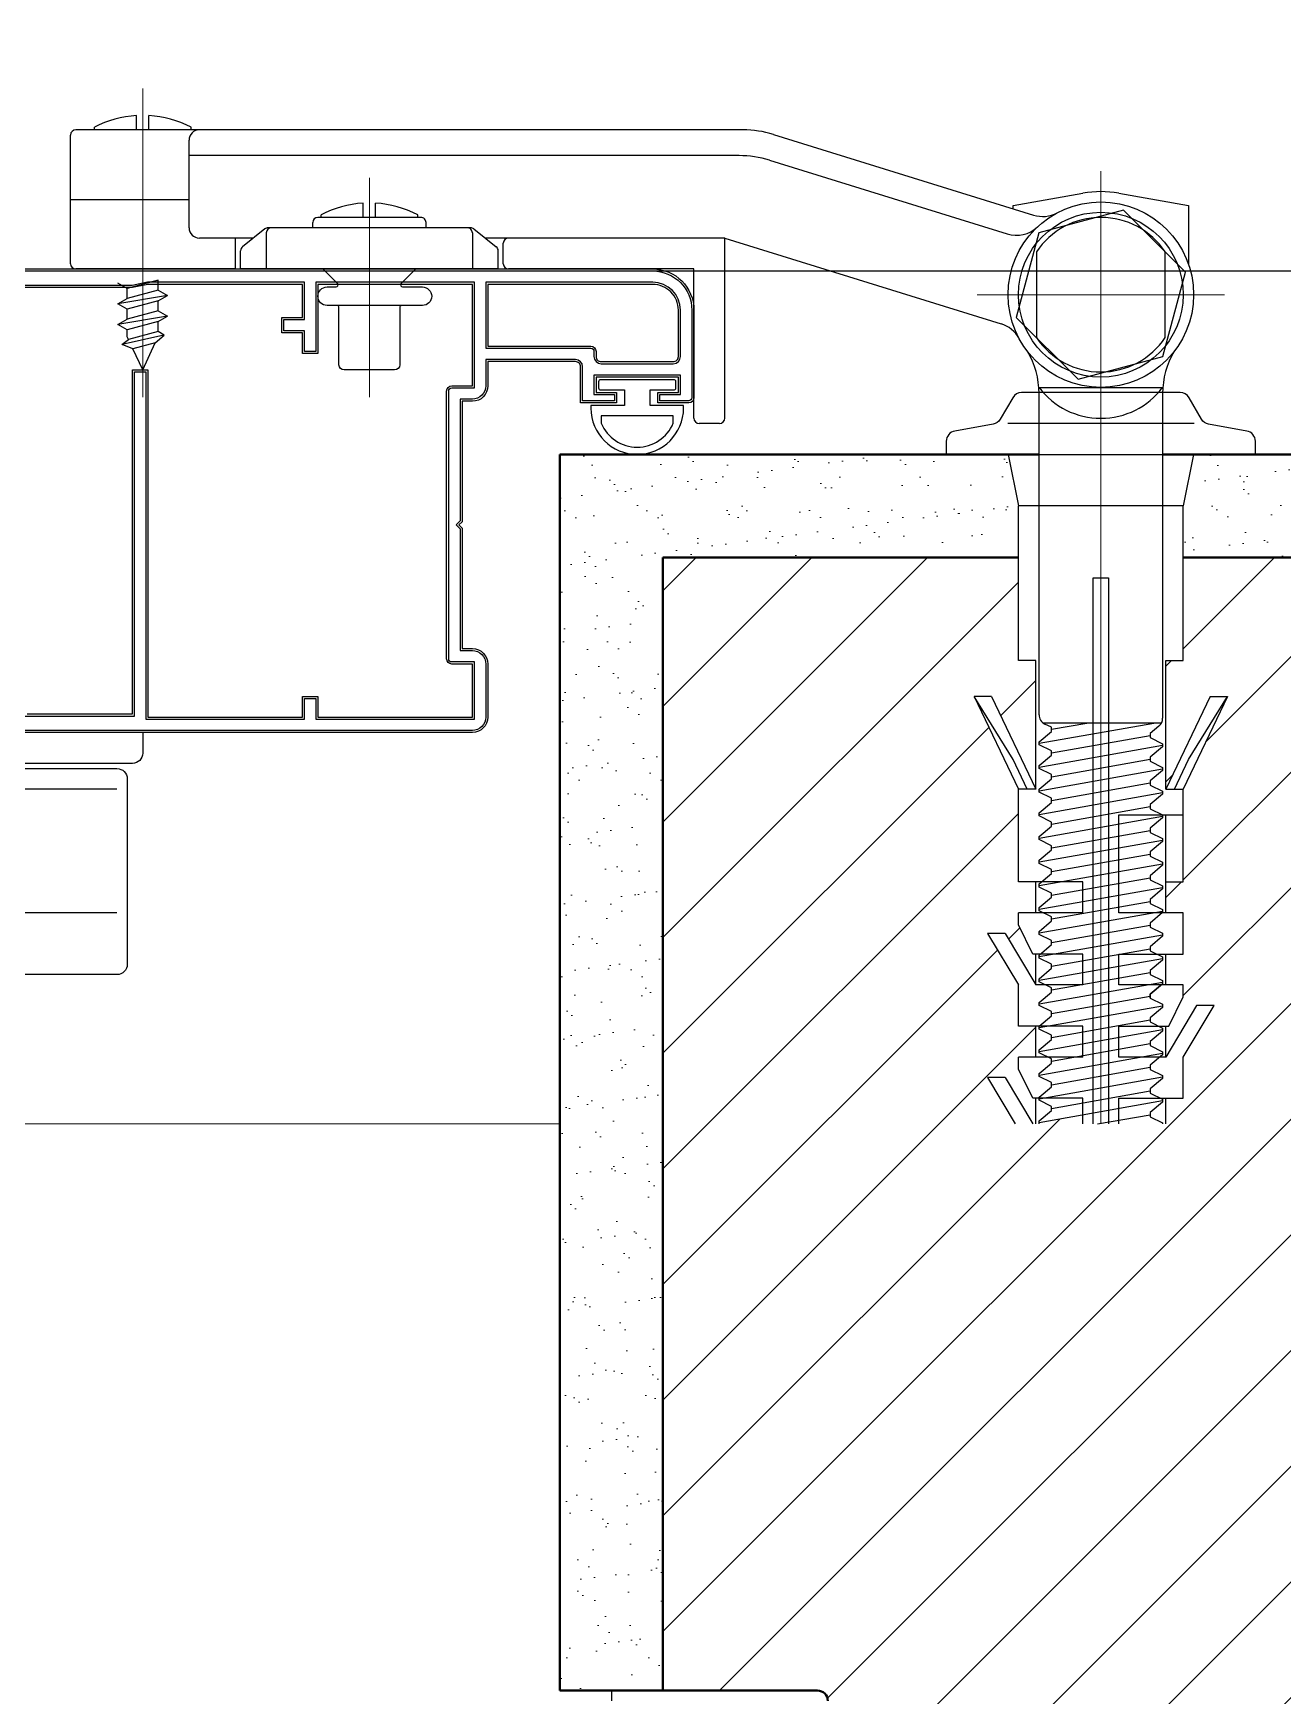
# Model space of a CAD drawing. Header units: millimetres. Extents: x 1251.1 to 1334.1, y 1577.6 to 1641.3.
# Drawn here: x 1278.0236 to 1278.1449, y 1620.4212 to 1620.5826 of the extents above; entities that cross this region are included whole.
import ezdxf

# ---------------------------------------------------------------- set-up
doc = ezdxf.new("R2010")
doc.units = ezdxf.units.MM
doc.layers.add('MONTANTI sezioni - windows structure section', color=2, linetype='Continuous')
doc.layers.add('MURATURA', color=140, linetype='Continuous')
for name, color, linetype, lineweight in [('MURATURA sezioni - section wall', 7, 'Continuous', 40), ('PROIEZIONI finissime - fine lines', 251, 'Continuous', 9), ('SEZIONI medie - small section', 2, 'Continuous', 25), ('TRATTEGGIO - hatch', 252, 'Continuous', 20)]:
    doc.layers.add(name, color=color, linetype=linetype, lineweight=lineweight)

msp = doc.modelspace()

# ---------------------------------------------------------------- hatches: boundary and pattern name
h = msp.add_hatch()
h.set_pattern_fill('GRASS', color=256, scale=0.05399999999999999)
h.set_pattern_definition([(90, (0, 0), (-0.9698676609599999, 0.9698676609599999), [0.257175, -1.68256032192]), (45, (0, 0), (-0.9698676610754683, 0.9698676610754684), [0.257175, -1.114425]), (135, (0, 0), (-0.9698676610754684, -0.9698676610754683), [0.257175, -1.114425])])
h.paths.add_polyline_path([(1288.156753483145, 1623.663419884172), (1271.814513092768, 1623.663419884172), (1271.653388966745, 1615.164947138083), (1275.156753483145, 1615.164947138083), (1275.156753483145, 1616.859523159729), (1275.156753483145, 1618.059523159729), (1275.156753483145, 1620.559523159729), (1288.156753483145, 1620.559523159729)])
h = msp.add_hatch()
h.set_pattern_fill('GRASS', color=256, scale=10)
h.set_pattern_definition([(90, (0, 0), (-179.6051224, 179.6051224), [47.625, -311.5852448]), (45, (0, 0), (-179.605122421383, 179.6051224213831), [47.625, -206.375]), (135, (0, 0), (-179.6051224213831, -179.605122421383), [47.625, -206.375])])
h.paths.add_polyline_path([(1288.156753483145, 1623.663419884172), (1271.814513092768, 1623.663419884172), (1271.653388966745, 1615.164947138083), (1275.156753483145, 1615.164947138083), (1275.156753483145, 1616.859523159729), (1275.156753483145, 1618.059523159729), (1275.156753483145, 1620.559523159729), (1288.156753483145, 1620.559523159729)])
at = {"layer": 'TRATTEGGIO - hatch'}
h = msp.add_hatch(dxfattribs=at)
h.set_pattern_fill('AR-SAND', color=256, scale=9.99999999999999e-05, style=0)
h.set_pattern_definition([(37.50000000000001, (1271.22220995671, 1620.542858756383), (-0.0001600031295984044, 0.004894132373293419), [0, -0.003860799999999997, 0, -0.004317999999999996, 0, -0.004127499999999997]), (7.499999999999998, (1271.22220995671, 1620.542858756383), (0.004495232831380022, 0.007168251005683537), [0, -0.002082799999999999, 0, -0.003479799999999997, 0, -0.001333499999999999]), (327.5, (1271.21908575671, 1620.542858756383), (0.007909923702414572, 1.43718467854569e-05), [0, -0.001269999999999999, 0, -0.004571999999999996, 0, -0.005968999999999996]), (317.5, (1271.21908575671, 1620.542858756383), (0.007635564524722966, 0.00222929323257216), [0, -0.0006349999999999995, 0, -0.002997199999999997, 0, -0.003428999999999997])])
h.paths.add_polyline_path([(1278.084753483146, 1620.421717224021), (1278.074753483145, 1620.421717224021), (1278.074753483145, 1620.541717224021), (1278.118253483146, 1620.541717224021), (1278.119253483145, 1620.536717224021), (1278.119253483145, 1620.531717224021), (1278.084753483146, 1620.531717224021)])
h.paths.add_polyline_path([(1278.167753483145, 1620.541717224021), (1278.167753483145, 1620.531717224021), (1278.135253483145, 1620.531717224021), (1278.135253483145, 1620.536717224021), (1278.136253483145, 1620.541717224021), (1278.142253483145, 1620.541717224021)])
h = msp.add_hatch(dxfattribs=at)
h.set_pattern_fill('ANSI31', color=256, scale=0.0025, style=0)
h.set_pattern_definition([(45, (844.3292674097394, 841.381119670283), (-0.005612660075668221, 0.005612660075668221), [])])
h.paths.add_polyline_path([(1278.167753483145, 1620.289360570272), (1278.138140684804, 1620.289360570272), (1278.129753483145, 1620.343725070764), (1278.100878510805, 1620.343725070764, 0.1952256424290443), (1278.101534666018, 1620.344092921755), (1278.117534666018, 1620.364113553823, 0.1701742515066235), (1278.117753483145, 1620.364737856089), (1278.117753483145, 1620.41074850457, 0.4142135623730951), (1278.116753483145, 1620.41174850457), (1278.100753483145, 1620.41174850457), (1278.100753483145, 1620.420717224021, 0.4142135623730284), (1278.099753483145, 1620.421717224021), (1278.084753483146, 1620.421717224021), (1278.084753483146, 1620.531717224021), (1278.119253483145, 1620.531717224021), (1278.119253483145, 1620.521717224021), (1278.120953483146, 1620.521717224021), (1278.120953483146, 1620.509217224021), (1278.116653483145, 1620.518217224021), (1278.114953483145, 1620.518217224021), (1278.119253483145, 1620.509217224021), (1278.119253483145, 1620.500217224021), (1278.120953483146, 1620.500217224021), (1278.120953483146, 1620.497217224021), (1278.119253483145, 1620.497217224021), (1278.119253483145, 1620.496050557354), (1278.120653483145, 1620.493217224021), (1278.120953483146, 1620.493217224021), (1278.120953483146, 1620.490217224021), (1278.117953483145, 1620.495217224021), (1278.116253483145, 1620.495217224021), (1278.119253483145, 1620.490217224021), (1278.119253483145, 1620.486217224021), (1278.120953483146, 1620.486217224021), (1278.120953483146, 1620.483217224021), (1278.119253483145, 1620.483217224021), (1278.119253483145, 1620.482050557354), (1278.120653483145, 1620.479217224021), (1278.121253483145, 1620.479217224021), (1278.121253483145, 1620.479017224021), (1278.122453483145, 1620.478428816398), (1278.122453483145, 1620.478028816398), (1278.121253483145, 1620.477017224021), (1278.121253483145, 1620.476867224021), (1278.127253483146, 1620.477925185905), (1278.127253483146, 1620.476775185905), (1278.132053483145, 1620.477621555412), (1278.132053483145, 1620.477821555412), (1278.133253483145, 1620.478833147789), (1278.133253483145, 1620.479217224021), (1278.135253483145, 1620.479217224021), (1278.135253483145, 1620.483217224021), (1278.138253483145, 1620.488217224021), (1278.136553483145, 1620.488217224021), (1278.133553483145, 1620.483217224021), (1278.133553483145, 1620.486217224021), (1278.133853483145, 1620.486217224021), (1278.135253483145, 1620.489050557354), (1278.135253483145, 1620.490217224021), (1278.133553483145, 1620.490217224021), (1278.133553483145, 1620.493217224021), (1278.135253483145, 1620.493217224021), (1278.135253483145, 1620.497217224021), (1278.133553483145, 1620.497217224021), (1278.133553483145, 1620.500217224021), (1278.135253483145, 1620.500217224021), (1278.135253483145, 1620.509217224021), (1278.139553483145, 1620.518217224021), (1278.137853483145, 1620.518217224021), (1278.133553483145, 1620.509217224021), (1278.133553483145, 1620.521717224021), (1278.135253483145, 1620.521717224021), (1278.135253483145, 1620.531717224021), (1278.167753483145, 1620.531717224021)])

# ---------------------------------------------------------------- linework, layer by layer
at = {"layer": 'MONTANTI sezioni - windows structure section'}
for p, q in [((1278.033653483145, 1620.573217224021), (1278.033653483145, 1620.57459956167)), ((1278.034853483146, 1620.573217224021), (1278.034853483146, 1620.57459956167)), ((1278.027253483145, 1620.560217224021), (1278.027253483145, 1620.572717224021)), ((1278.092517511175, 1620.573217224021), (1278.027753483145, 1620.573217224021)), ((1278.029561388299, 1620.573288627666), (1278.029561388299, 1620.573473947819)), ((1278.038945577992, 1620.573288627666), (1278.038945577992, 1620.573473947819)), ((1278.0954790881, 1620.572768614607), (1278.120721293635, 1620.56494182407)), ((1278.038753483145, 1620.563717224021), (1278.038753483145, 1620.572217224021)), ((1278.092138819834, 1620.570717224021), (1278.038753483145, 1620.570717224021)), ((1278.095100396759, 1620.570268614606), (1278.118168172725, 1620.563116044267)), ((1278.027253483145, 1620.566467224021), (1278.038753483145, 1620.566467224021)), ((1278.118753483145, 1620.565872710804), (1278.125517001369, 1620.567065301551)), ((1278.128989964922, 1620.567065301551), (1278.135753483145, 1620.565872710804)), ((1278.061253483145, 1620.564717224021), (1278.051253483146, 1620.564717224021)), ((1278.051561388299, 1620.564788627666), (1278.051561388299, 1620.564973947819)), ((1278.055653483145, 1620.564717224021), (1278.055653483145, 1620.56609956167)), ((1278.056853483145, 1620.564717224021), (1278.056853483145, 1620.56609956167)), ((1278.060945577992, 1620.564788627666), (1278.060945577992, 1620.564973947819)), ((1278.118753483145, 1620.565551978381), (1278.118753483145, 1620.565872710804)), ((1278.135753483145, 1620.565872710804), (1278.135753483145, 1620.560175263912)), ((1278.046116526151, 1620.563607658426), (1278.043941135621, 1620.561867346002)), ((1278.046253483145, 1620.563217224021), (1278.046253483145, 1620.559717224021)), ((1278.066078092615, 1620.563717224021), (1278.046428873675, 1620.563717224021)), ((1278.050753483145, 1620.563717224021), (1278.050753483145, 1620.564217224021)), ((1278.061753483145, 1620.563717224021), (1278.061753483145, 1620.564217224021)), ((1278.066253483145, 1620.563217224021), (1278.066253483145, 1620.559717224021)), ((1278.066390440139, 1620.563607658426), (1278.068565830669, 1620.561867346002)), ((1278.045003483145, 1620.562717224021), (1278.039753483145, 1620.562717224021)), ((1278.043253483145, 1620.559717224021), (1278.043253483145, 1620.562717224021)), ((1278.043753483145, 1620.559717224021), (1278.043753483145, 1620.561476911597)), ((1278.090753483145, 1620.562717224021), (1278.067503483145, 1620.562717224021)), ((1278.068753483145, 1620.559717224021), (1278.068753483145, 1620.561476911597)), ((1278.069253483146, 1620.560217224021), (1278.069253483146, 1620.562217224021)), ((1278.090753483145, 1620.562717224021), (1278.117571852636, 1620.554401716082)), ((1278.090753483145, 1620.545217224021), (1278.090753483145, 1620.562717224021)), ((1278.043253483145, 1620.559717224021), (1278.027753483145, 1620.559717224021)), ((1278.032753483145, 1620.557807216951), (1278.031853483145, 1620.558326832193)), ((1278.035753483146, 1620.558611064528), (1278.032753483145, 1620.557807216951)), ((1278.035753483146, 1620.557646340708), (1278.035753483146, 1620.558611064528)), ((1278.068753483145, 1620.559717224021), (1278.043753483145, 1620.559717224021)), ((1278.087753483145, 1620.559717224021), (1278.069753483145, 1620.559717224021)), ((1278.087753483145, 1620.545217224021), (1278.087753483145, 1620.559717224021)), ((1278.036653483146, 1620.557126725466), (1278.031853483145, 1620.556326832193)), ((1278.031853483145, 1620.556326832193), (1278.032753483145, 1620.556842493131)), ((1278.032753483145, 1620.556842493131), (1278.032753483145, 1620.557807216951)), ((1278.035753483146, 1620.557646340708), (1278.032753483145, 1620.556842493131)), ((1278.035753483146, 1620.556611064528), (1278.032753483145, 1620.55580721695)), ((1278.035753483146, 1620.557646340708), (1278.036653483146, 1620.557126725466)), ((1278.035753483146, 1620.556611064528), (1278.036653483146, 1620.557126725466)), ((1278.035753483146, 1620.555646340708), (1278.035753483146, 1620.556611064528)), ((1278.032753483145, 1620.55580721695), (1278.031853483145, 1620.556326832193)), ((1278.036653483146, 1620.555126725466), (1278.031853483145, 1620.554326832193)), ((1278.032753483145, 1620.554842493131), (1278.032753483145, 1620.55580721695)), ((1278.035753483146, 1620.555646340708), (1278.032753483145, 1620.554842493131)), ((1278.035753483146, 1620.555646340708), (1278.036653483146, 1620.555126725466)), ((1278.035753483146, 1620.554611064528), (1278.036653483146, 1620.555126725466)), ((1278.059403483145, 1620.556167224021), (1278.053103483145, 1620.556167224021)), ((1278.031853483145, 1620.554326832193), (1278.032753483145, 1620.554842493131)), ((1278.032753483145, 1620.55380721695), (1278.031853483145, 1620.554326832193)), ((1278.035753483146, 1620.554611064528), (1278.032753483145, 1620.55380721695)), ((1278.032753483145, 1620.553133984401), (1278.032753483145, 1620.55380721695)), ((1278.035753483146, 1620.553646340708), (1278.032874310741, 1620.552874868788)), ((1278.035753483146, 1620.553646340708), (1278.035753483146, 1620.554611064528)), ((1278.036329406531, 1620.553288566419), (1278.035753483146, 1620.553646340708)), ((1278.032224641891, 1620.552385633535), (1278.032874310741, 1620.552874868788)), ((1278.036314700549, 1620.55327906074), (1278.032246164108, 1620.552389234915)), ((1278.03330344857, 1620.551954579742), (1278.032246164108, 1620.552389234915)), ((1278.032874310741, 1620.552874868788), (1278.032753483145, 1620.553133984401)), ((1278.035474824052, 1620.552536398049), (1278.03330344857, 1620.551954579742)), ((1278.034253483145, 1620.549917224021), (1278.03330344857, 1620.551954579742)), ((1278.034253483145, 1620.549917224021), (1278.035474824052, 1620.552536398049)), ((1278.035474824052, 1620.552536398049), (1278.036329406531, 1620.553288566419)), ((1278.121253483145, 1620.548217224021), (1278.133253483145, 1620.548217224021)), ((1278.121253483145, 1620.516440631617), (1278.121253483145, 1620.547629442002)), ((1278.133253483145, 1620.547629442002), (1278.133253483145, 1620.516098067858)), ((1278.090253483145, 1620.544717224021), (1278.088253483145, 1620.544717224021)), ((1278.136317712956, 1620.544717224021), (1278.118241286666, 1620.544717224021)), ((1278.118253483146, 1620.541717224021), (1278.119253483145, 1620.536717224021)), ((1278.136253483146, 1620.541717224021), (1278.135253483145, 1620.536717224021)), ((1278.119253483145, 1620.521717224021), (1278.119253483145, 1620.536717224021)), ((1278.135253483145, 1620.536717224021), (1278.119253483145, 1620.536717224021)), ((1278.135253483145, 1620.521717224021), (1278.135253483145, 1620.536717224021)), ((1278.126503483145, 1620.476717224021), (1278.126503483145, 1620.529717224021)), ((1278.126503483145, 1620.529717224021), (1278.128003483145, 1620.529717224021)), ((1278.128003483145, 1620.529717224021), (1278.128003483145, 1620.476717224021)), ((1278.120953483146, 1620.521717224021), (1278.119253483145, 1620.521717224021)), ((1278.120953483146, 1620.509217224021), (1278.120953483146, 1620.521717224021)), ((1278.133553483146, 1620.509217224021), (1278.133553483146, 1620.521717224021)), ((1278.133553483146, 1620.521717224021), (1278.135253483145, 1620.521717224021)), ((1278.116653483145, 1620.518217224021), (1278.114953483145, 1620.518217224021)), ((1278.114953483145, 1620.518217224021), (1278.119253483145, 1620.509217224021)), ((1278.118730037915, 1620.512091876829), (1278.114953483145, 1620.518217224021)), ((1278.116653483145, 1620.518217224021), (1278.120953483146, 1620.509217224021)), ((1278.137853483145, 1620.518217224021), (1278.133553483146, 1620.509217224021)), ((1278.139553483145, 1620.518217224021), (1278.135253483145, 1620.509217224021)), ((1278.135776928376, 1620.512091876829), (1278.139553483145, 1620.518217224021)), ((1278.137853483145, 1620.518217224021), (1278.139553483145, 1620.518217224021)), ((1278.121253483145, 1620.513667224021), (1278.132402790872, 1620.515633147789)), ((1278.121253483145, 1620.513817224021), (1278.122453483145, 1620.514828816398)), ((1278.133138835803, 1620.515633147789), (1278.121663593437, 1620.515633147789)), ((1278.122453483145, 1620.515228816398), (1278.121813221971, 1620.515542761861)), ((1278.122453483145, 1620.515028816398), (1278.12588081678, 1620.515633147789)), ((1278.122453483145, 1620.514828816398), (1278.122453483145, 1620.515228816398)), ((1278.132898016219, 1620.515333491428), (1278.132053483145, 1620.514621555412)), ((1278.132053483145, 1620.514621555412), (1278.132053483145, 1620.514221555412)), ((1278.121253483145, 1620.513517224021), (1278.121253483145, 1620.513817224021)), ((1278.122453483145, 1620.512928816398), (1278.121253483145, 1620.513517224021)), ((1278.121253483145, 1620.511367224021), (1278.133253483145, 1620.513483147789)), ((1278.122453483145, 1620.512728816398), (1278.132053483145, 1620.514421555412)), ((1278.132053483145, 1620.514221555412), (1278.133253483145, 1620.513633147789)), ((1278.133253483145, 1620.513333147789), (1278.132053483145, 1620.512321555412)), ((1278.133253483145, 1620.513633147789), (1278.133253483145, 1620.513333147789)), ((1278.120103483145, 1620.509217224021), (1278.118730037915, 1620.512091876829)), ((1278.121253483145, 1620.511517224021), (1278.122453483145, 1620.512528816398)), ((1278.121253483145, 1620.511217224021), (1278.121253483145, 1620.511517224021)), ((1278.122453483145, 1620.512528816398), (1278.122453483145, 1620.512928816398)), ((1278.122453483145, 1620.510428816398), (1278.132053483145, 1620.512121555412)), ((1278.132053483145, 1620.512321555412), (1278.132053483145, 1620.511921555412)), ((1278.132053483145, 1620.511921555412), (1278.133253483145, 1620.511333147789)), ((1278.134403483145, 1620.509217224021), (1278.135776928376, 1620.512091876829)), ((1278.122453483145, 1620.510628816398), (1278.121253483145, 1620.511217224021)), ((1278.121253483145, 1620.509067224021), (1278.133253483145, 1620.511183147789)), ((1278.121253483145, 1620.509217224021), (1278.122453483145, 1620.510228816398)), ((1278.122453483145, 1620.510228816398), (1278.122453483145, 1620.510628816398)), ((1278.122453483145, 1620.508128816398), (1278.132053483145, 1620.509821555413)), ((1278.133253483145, 1620.511033147789), (1278.132053483145, 1620.510021555413)), ((1278.132053483145, 1620.510021555413), (1278.132053483145, 1620.509621555412)), ((1278.133253483145, 1620.511333147789), (1278.133253483145, 1620.511033147789)), ((1278.031753483145, 1620.509217224021), (1278.018753483145, 1620.509217224021)), ((1278.119253483145, 1620.500217224021), (1278.119253483145, 1620.509217224021)), ((1278.120953483146, 1620.509217224021), (1278.119253483145, 1620.509217224021)), ((1278.121253483145, 1620.508917224021), (1278.121253483145, 1620.509217224021)), ((1278.122453483145, 1620.508328816398), (1278.121253483145, 1620.508917224021)), ((1278.121253483145, 1620.506767224021), (1278.133253483145, 1620.508883147789)), ((1278.122453483145, 1620.507928816398), (1278.122453483145, 1620.508328816398)), ((1278.132053483145, 1620.509621555412), (1278.133253483145, 1620.509033147789)), ((1278.133253483145, 1620.508733147789), (1278.132053483145, 1620.507721555412)), ((1278.133253483145, 1620.509033147789), (1278.133253483145, 1620.508733147789)), ((1278.133553483146, 1620.509217224021), (1278.135253483145, 1620.509217224021)), ((1278.135253483145, 1620.500217224021), (1278.135253483145, 1620.509217224021)), ((1278.121253483145, 1620.506917224021), (1278.122453483145, 1620.507928816398)), ((1278.121253483145, 1620.506617224021), (1278.121253483145, 1620.506917224021)), ((1278.122453483145, 1620.506028816398), (1278.121253483145, 1620.506617224021)), ((1278.121253483145, 1620.504467224021), (1278.133253483145, 1620.506583147789)), ((1278.122453483145, 1620.505828816398), (1278.132053483145, 1620.507521555412)), ((1278.129003483145, 1620.497217224021), (1278.129003483145, 1620.506717224021)), ((1278.129003483145, 1620.506717224021), (1278.135253483145, 1620.506717224021)), ((1278.132053483145, 1620.507721555412), (1278.132053483145, 1620.507321555413)), ((1278.132053483145, 1620.507321555413), (1278.133253483145, 1620.506733147789)), ((1278.133253483145, 1620.506733147789), (1278.133253483145, 1620.506433147789)), ((1278.133553483146, 1620.497217224021), (1278.133553483146, 1620.506717224021)), ((1278.121253483145, 1620.504617224021), (1278.122453483145, 1620.505628816398)), ((1278.122453483145, 1620.505628816398), (1278.122453483145, 1620.506028816398)), ((1278.122453483145, 1620.503528816398), (1278.132053483145, 1620.505221555412)), ((1278.133253483145, 1620.506433147789), (1278.132053483145, 1620.505421555412)), ((1278.132053483145, 1620.505421555412), (1278.132053483145, 1620.505021555412)), ((1278.132053483145, 1620.505021555412), (1278.133253483145, 1620.504433147789)), ((1278.121253483145, 1620.504317224021), (1278.121253483145, 1620.504617224021)), ((1278.122453483145, 1620.503728816398), (1278.121253483145, 1620.504317224021)), ((1278.121253483145, 1620.502167224021), (1278.133253483145, 1620.504283147789)), ((1278.121253483145, 1620.502317224021), (1278.122453483145, 1620.503328816398)), ((1278.122453483145, 1620.503328816398), (1278.122453483145, 1620.503728816398)), ((1278.133253483145, 1620.504133147789), (1278.132053483145, 1620.503121555412)), ((1278.133253483145, 1620.504433147789), (1278.133253483145, 1620.504133147789)), ((1278.121253483145, 1620.502017224021), (1278.121253483145, 1620.502317224021)), ((1278.122453483145, 1620.501428816397), (1278.121253483145, 1620.502017224021)), ((1278.121253483145, 1620.499867224021), (1278.133253483145, 1620.501983147789)), ((1278.122453483145, 1620.501228816398), (1278.132053483145, 1620.502921555412)), ((1278.132053483145, 1620.503121555412), (1278.132053483145, 1620.502721555412)), ((1278.132053483145, 1620.502721555412), (1278.133253483145, 1620.502133147789)), ((1278.133253483145, 1620.501833147789), (1278.132053483145, 1620.500821555413)), ((1278.133253483145, 1620.502133147789), (1278.133253483145, 1620.501833147789)), ((1278.125503483145, 1620.500217224021), (1278.119253483145, 1620.500217224021)), ((1278.120953483146, 1620.497217224021), (1278.120953483146, 1620.500217224021)), ((1278.121253483145, 1620.500017224021), (1278.122453483145, 1620.501028816398)), ((1278.122453483145, 1620.501028816398), (1278.122453483145, 1620.501428816397)), ((1278.122453483145, 1620.498928816398), (1278.132053483145, 1620.500621555412)), ((1278.125503483145, 1620.497217224021), (1278.125503483145, 1620.500217224021)), ((1278.132053483145, 1620.500821555413), (1278.132053483145, 1620.500421555412)), ((1278.132053483145, 1620.500421555412), (1278.133253483145, 1620.499833147789)), ((1278.133553483146, 1620.500217224021), (1278.135253483145, 1620.500217224021)), ((1278.121253483145, 1620.499717224021), (1278.121253483145, 1620.500017224021)), ((1278.122453483145, 1620.499128816398), (1278.121253483145, 1620.499717224021)), ((1278.121253483145, 1620.497567224021), (1278.133253483145, 1620.499683147789)), ((1278.121253483145, 1620.497717224021), (1278.122453483145, 1620.498728816397)), ((1278.122453483145, 1620.498728816397), (1278.122453483145, 1620.499128816398)), ((1278.133253483145, 1620.499533147789), (1278.132053483145, 1620.498521555412)), ((1278.132053483145, 1620.498521555412), (1278.132053483145, 1620.498121555413)), ((1278.133253483145, 1620.499833147789), (1278.133253483145, 1620.499533147789)), ((1278.031753483145, 1620.497217224021), (1278.018753483145, 1620.497217224021)), ((1278.125503483145, 1620.497217224021), (1278.119253483145, 1620.497217224021)), ((1278.119253483145, 1620.496050557354), (1278.119253483145, 1620.497217224021)), ((1278.121253483145, 1620.497417224021), (1278.121253483145, 1620.497717224021)), ((1278.122453483145, 1620.496828816398), (1278.121253483145, 1620.497417224021)), ((1278.121253483145, 1620.495267224021), (1278.133253483145, 1620.497383147789)), ((1278.122453483145, 1620.496628816398), (1278.132053483145, 1620.498321555413)), ((1278.135253483145, 1620.497217224021), (1278.129003483145, 1620.497217224021)), ((1278.132053483145, 1620.498121555413), (1278.133253483145, 1620.497533147789)), ((1278.133253483145, 1620.497233147789), (1278.132053483145, 1620.496221555412)), ((1278.133253483145, 1620.497533147789), (1278.133253483145, 1620.497233147789)), ((1278.135253483145, 1620.493217224021), (1278.135253483145, 1620.497217224021)), ((1278.120653483145, 1620.493217224021), (1278.119253483145, 1620.496050557354)), ((1278.121253483145, 1620.495417224021), (1278.122453483145, 1620.496428816398)), ((1278.121253483145, 1620.495117224021), (1278.121253483145, 1620.495417224021)), ((1278.122453483145, 1620.496428816398), (1278.122453483145, 1620.496828816398)), ((1278.122453483145, 1620.494328816398), (1278.132053483145, 1620.496021555412)), ((1278.132053483145, 1620.496221555412), (1278.132053483145, 1620.495821555412)), ((1278.132053483145, 1620.495821555412), (1278.133253483145, 1620.495233147789)), ((1278.117953483145, 1620.495217224021), (1278.116253483145, 1620.495217224021)), ((1278.116253483145, 1620.495217224021), (1278.119253483145, 1620.490217224021)), ((1278.117953483145, 1620.495217224021), (1278.120953483146, 1620.490217224021)), ((1278.122453483145, 1620.494528816398), (1278.121253483145, 1620.495117224021)), ((1278.121253483145, 1620.492967224021), (1278.133253483145, 1620.495083147789)), ((1278.121253483145, 1620.493117224021), (1278.122453483145, 1620.494128816398)), ((1278.122453483145, 1620.494128816398), (1278.122453483145, 1620.494528816398)), ((1278.122453483145, 1620.492028816398), (1278.132053483145, 1620.493721555412)), ((1278.133253483145, 1620.494933147789), (1278.132053483145, 1620.493921555412)), ((1278.132053483145, 1620.493921555412), (1278.132053483145, 1620.493521555412)), ((1278.133253483145, 1620.495233147789), (1278.133253483145, 1620.494933147789)), ((1278.125503483145, 1620.493217224021), (1278.120653483145, 1620.493217224021)), ((1278.120953483146, 1620.490217224021), (1278.120953483146, 1620.493217224021)), ((1278.121253483145, 1620.492817224021), (1278.121253483145, 1620.493117224021)), ((1278.122453483145, 1620.492228816398), (1278.121253483145, 1620.492817224021)), ((1278.121253483145, 1620.490667224021), (1278.133253483145, 1620.492783147789)), ((1278.122453483145, 1620.491828816398), (1278.122453483145, 1620.492228816398)), ((1278.125503483145, 1620.490217224021), (1278.125503483145, 1620.493217224021)), ((1278.129003483145, 1620.493217224021), (1278.135253483145, 1620.493217224021)), ((1278.129003483145, 1620.490217224021), (1278.129003483145, 1620.493217224021)), ((1278.132053483145, 1620.493521555412), (1278.133253483145, 1620.492933147789)), ((1278.133253483145, 1620.492633147789), (1278.132053483145, 1620.491621555412)), ((1278.133253483145, 1620.492933147789), (1278.133253483145, 1620.492633147789)), ((1278.133553483146, 1620.490217224021), (1278.133553483146, 1620.493217224021)), ((1278.121253483145, 1620.490817224021), (1278.122453483145, 1620.491828816398)), ((1278.121253483145, 1620.490517224021), (1278.121253483145, 1620.490817224021)), ((1278.122453483145, 1620.489928816398), (1278.121253483145, 1620.490517224021)), ((1278.121253483145, 1620.488367224021), (1278.133253483145, 1620.490483147789)), ((1278.122453483145, 1620.489728816398), (1278.132053483145, 1620.491421555412)), ((1278.132053483145, 1620.491621555412), (1278.132053483145, 1620.491221555412)), ((1278.132053483145, 1620.491221555412), (1278.133253483145, 1620.490633147789)), ((1278.133253483145, 1620.490633147789), (1278.133253483145, 1620.490333147789)), ((1278.119253483145, 1620.486217224021), (1278.119253483145, 1620.490217224021)), ((1278.125503483145, 1620.490217224021), (1278.120953483146, 1620.490217224021)), ((1278.121253483145, 1620.488517224021), (1278.122453483145, 1620.489528816398)), ((1278.122453483145, 1620.489528816398), (1278.122453483145, 1620.489928816398)), ((1278.122453483145, 1620.487428816398), (1278.132053483145, 1620.489121555413)), ((1278.135253483145, 1620.490217224021), (1278.129003483145, 1620.490217224021)), ((1278.132053483145, 1620.489321555413), (1278.133253483145, 1620.490333147789)), ((1278.133253483145, 1620.490333147789), (1278.132053483145, 1620.489321555413)), ((1278.132053483145, 1620.488921555412), (1278.132053483145, 1620.489321555413)), ((1278.132053483145, 1620.489321555413), (1278.132053483145, 1620.488921555412)), ((1278.132053483145, 1620.488921555412), (1278.133253483145, 1620.488333147789)), ((1278.133853483145, 1620.486217224021), (1278.135253483145, 1620.489050557354)), ((1278.135253483145, 1620.489050557354), (1278.135253483145, 1620.490217224021)), ((1278.121253483145, 1620.488217224021), (1278.121253483145, 1620.488517224021)), ((1278.122453483145, 1620.487628816398), (1278.121253483145, 1620.488217224021)), ((1278.121253483145, 1620.486067224021), (1278.133253483145, 1620.488183147789)), ((1278.121253483145, 1620.486217224021), (1278.122453483145, 1620.487228816398)), ((1278.122453483145, 1620.487228816398), (1278.122453483145, 1620.487628816398)), ((1278.133253483145, 1620.488033147789), (1278.132053483145, 1620.487021555412)), ((1278.133253483145, 1620.488333147789), (1278.133253483145, 1620.488033147789)), ((1278.136553483145, 1620.488217224021), (1278.133553483146, 1620.483217224021)), ((1278.135253483145, 1620.483217224021), (1278.138253483145, 1620.488217224021)), ((1278.138253483145, 1620.488217224021), (1278.136553483145, 1620.488217224021)), ((1278.125503483145, 1620.486217224021), (1278.119253483145, 1620.486217224021)), ((1278.120953483146, 1620.483217224021), (1278.120953483146, 1620.486217224021)), ((1278.121253483145, 1620.485917224021), (1278.121253483145, 1620.486217224021)), ((1278.122453483145, 1620.485328816398), (1278.121253483145, 1620.485917224021)), ((1278.121253483145, 1620.483767224021), (1278.133253483145, 1620.485883147789)), ((1278.122453483145, 1620.485128816398), (1278.132053483145, 1620.486821555412)), ((1278.125503483145, 1620.483217224021), (1278.125503483145, 1620.486217224021)), ((1278.129003483145, 1620.486217224021), (1278.133853483145, 1620.486217224021)), ((1278.129003483145, 1620.483217224021), (1278.129003483145, 1620.486217224021)), ((1278.132053483145, 1620.487021555412), (1278.132053483145, 1620.486621555413)), ((1278.132053483145, 1620.486621555413), (1278.133253483145, 1620.486033147789)), ((1278.133253483145, 1620.485733147789), (1278.132053483145, 1620.484721555412)), ((1278.133253483145, 1620.486033147789), (1278.133253483145, 1620.485733147789)), ((1278.133553483146, 1620.483217224021), (1278.133553483146, 1620.486217224021)), ((1278.121253483145, 1620.483917224021), (1278.122453483145, 1620.484928816398)), ((1278.122453483145, 1620.484928816398), (1278.122453483145, 1620.485328816398)), ((1278.122453483145, 1620.482828816398), (1278.132053483145, 1620.484521555412)), ((1278.132053483145, 1620.484721555412), (1278.132053483145, 1620.484321555412)), ((1278.132053483145, 1620.484321555412), (1278.133253483145, 1620.483733147789)), ((1278.125503483145, 1620.483217224021), (1278.119253483145, 1620.483217224021)), ((1278.119253483145, 1620.482050557354), (1278.119253483145, 1620.483217224021)), ((1278.121253483145, 1620.483617224021), (1278.121253483145, 1620.483917224021)), ((1278.122453483145, 1620.483028816398), (1278.121253483145, 1620.483617224021)), ((1278.121253483145, 1620.481467224021), (1278.133253483145, 1620.483583147789)), ((1278.121253483145, 1620.481617224021), (1278.122453483145, 1620.482628816398)), ((1278.122453483145, 1620.482628816398), (1278.122453483145, 1620.483028816398)), ((1278.133553483146, 1620.483217224021), (1278.129003483145, 1620.483217224021)), ((1278.133253483145, 1620.483433147789), (1278.132053483145, 1620.482421555412)), ((1278.132053483145, 1620.482421555412), (1278.132053483145, 1620.482021555412)), ((1278.133253483145, 1620.483733147789), (1278.133253483145, 1620.483433147789)), ((1278.135253483145, 1620.479217224021), (1278.135253483145, 1620.483217224021)), ((1278.117953483145, 1620.481217224021), (1278.116253483145, 1620.481217224021)), ((1278.116253483145, 1620.481217224021), (1278.118953483145, 1620.476717224021)), ((1278.117953483145, 1620.481217224021), (1278.120653483145, 1620.476717224021)), ((1278.120653483145, 1620.479217224021), (1278.119253483145, 1620.482050557354)), ((1278.121253483145, 1620.481317224021), (1278.121253483145, 1620.481617224021)), ((1278.122453483145, 1620.480728816398), (1278.121253483145, 1620.481317224021)), ((1278.121253483145, 1620.479167224021), (1278.133253483145, 1620.481283147789)), ((1278.122453483145, 1620.480528816398), (1278.132053483145, 1620.482221555412)), ((1278.122453483145, 1620.480328816398), (1278.122453483145, 1620.480728816398)), ((1278.132053483145, 1620.482021555412), (1278.133253483145, 1620.481433147789)), ((1278.133253483145, 1620.481133147789), (1278.132053483145, 1620.480121555413)), ((1278.133253483145, 1620.481433147789), (1278.133253483145, 1620.481133147789)), ((1278.125503483145, 1620.479217224021), (1278.120653483145, 1620.479217224021)), ((1278.120953483146, 1620.476717224021), (1278.120953483146, 1620.479217224021)), ((1278.121253483145, 1620.479317224021), (1278.122453483145, 1620.480328816398)), ((1278.121253483145, 1620.479017224021), (1278.121253483145, 1620.479317224021)), ((1278.122453483145, 1620.478228816398), (1278.132053483145, 1620.479921555413)), ((1278.125503483145, 1620.476717224021), (1278.125503483145, 1620.479217224021)), ((1278.129003483145, 1620.479217224021), (1278.135253483145, 1620.479217224021)), ((1278.129003483145, 1620.476717224021), (1278.129003483145, 1620.479217224021)), ((1278.132053483145, 1620.480121555413), (1278.132053483145, 1620.479721555412)), ((1278.132053483145, 1620.479721555412), (1278.133253483145, 1620.479133147789)), ((1278.133253483145, 1620.479133147789), (1278.133253483145, 1620.478833147789)), ((1278.133553483146, 1620.476717224021), (1278.133553483146, 1620.479217224021)), ((1278.122453483145, 1620.478428816398), (1278.121253483145, 1620.479017224021)), ((1278.121253483145, 1620.476867224021), (1278.133253483145, 1620.478983147789)), ((1278.121253483145, 1620.477017224021), (1278.122453483145, 1620.478028816398)), ((1278.122453483145, 1620.478028816398), (1278.122453483145, 1620.478428816398)), ((1278.126924764965, 1620.476717224021), (1278.132053483145, 1620.477621555412)), ((1278.133253483145, 1620.478833147789), (1278.132053483145, 1620.477821555412)), ((1278.132053483145, 1620.477821555412), (1278.132053483145, 1620.477421555413)), ((1278.121253483145, 1620.476717224021), (1278.121253483145, 1620.477017224021)), ((1278.132053483145, 1620.477421555413), (1278.133253483145, 1620.476833147789)), ((1278.133253483145, 1620.476833147789), (1278.133253483145, 1620.476717224021))]:
    msp.add_line(p, q, dxfattribs=at)
msp.add_lwpolyline([(1278.135463852669, 1620.559417185904), (1278.129453445029, 1620.565427593544), (1278.121243075505, 1620.563227631661), (1278.119043113622, 1620.555017262137), (1278.125053521262, 1620.549006854497), (1278.133263890785, 1620.551206816381)], close=True, dxfattribs=at)
for points in [[(1278.133503483145, 1620.553071443033), (1278.133503483145, 1620.561363005009, 0.5366750419289279), (1278.121003483145, 1620.561363005009), (1278.121003483145, 1620.553071443033, 0.5366750419289269)], [(1278.058703483145, 1620.549917224021), (1278.053803483145, 1620.549917224021, -0.4142135623730935), (1278.053303483145, 1620.550417224021), (1278.053303483145, 1620.555967224021, 0.4142135623730945), (1278.053103483145, 1620.556167224021), (1278.052153483145, 1620.556167224021, -1.000000000000016), (1278.052153483145, 1620.557967224021), (1278.053020640433, 1620.557967224021, 0.6681786379192907), (1278.053162061789, 1620.558308645377), (1278.051753483145, 1620.559717224021), (1278.060753483145, 1620.559717224021), (1278.059344904501, 1620.558308645377, 0.6681786379192907), (1278.059486325858, 1620.557967224021), (1278.061403483145, 1620.557967224021, -1.000000000000016), (1278.061403483145, 1620.556167224021), (1278.059403483145, 1620.556167224021, 0.4142135623730945), (1278.059203483145, 1620.555967224021), (1278.059203483145, 1620.550417224021, -0.4142135623730965)], [(1278.086453483145, 1620.555717224021, 0.4142135623730988), (1278.083753483145, 1620.558417224021), (1278.067553483145, 1620.558417224021), (1278.067553483145, 1620.552017224021), (1278.077753483145, 1620.552017224021, -0.4142135623731173), (1278.078053483145, 1620.551717224021), (1278.078053483145, 1620.551217224021, 0.4142135623730856), (1278.078753483145, 1620.550517224021), (1278.085753483145, 1620.550517224021, 0.4142135623730856), (1278.086453483145, 1620.551217224021)], [(1278.086253483145, 1620.555717224021, 0.4142135623731018), (1278.083753483145, 1620.558217224021), (1278.067753483145, 1620.558217224021), (1278.067753483145, 1620.552217224021), (1278.077753483145, 1620.552217224021, -0.4142135623730943), (1278.078253483145, 1620.551717224021), (1278.078253483145, 1620.551217224021, 0.4142135623730951), (1278.078753483145, 1620.550717224021), (1278.085753483145, 1620.550717224021, 0.4142135623730951), (1278.086253483145, 1620.551217224021)], [(1278.078703483145, 1620.547967224021), (1278.081003483145, 1620.547967224021), (1278.081003483145, 1620.546467224021), (1278.077753483145, 1620.546467224021), (1278.077753483145, 1620.546217224021, 1), (1278.086753483145, 1620.546217224021), (1278.086753483145, 1620.546467224021), (1278.083503483145, 1620.546467224021), (1278.083503483145, 1620.547967224021), (1278.085803483145, 1620.547967224021, 0.4142135623730951), (1278.086003483145, 1620.548167224021), (1278.086003483145, 1620.548767224021, 0.4142135623730951), (1278.085803483145, 1620.548967224021), (1278.078703483145, 1620.548967224021, 0.4142135623730951), (1278.078503483145, 1620.548767224021), (1278.078503483145, 1620.548167224021, 0.4142135623730951)], [(1278.119562884222, 1620.547717224021, 0.2679491924311216), (1278.118696858818, 1620.547217224021), (1278.117486636974, 1620.545121058299, -0.2216946626429398), (1278.116794259748, 1620.544636250546), (1278.113079834968, 1620.543981297239, 0.3639702342662025), (1278.112253483145, 1620.542996489486), (1278.112253483145, 1620.541717224021), (1278.142253483145, 1620.541717224021), (1278.142253483145, 1620.542996489486, 0.3639702342662005), (1278.141427131323, 1620.543981297239), (1278.137712706542, 1620.544636250546, -0.2216946626429377), (1278.137020329316, 1620.545121058299), (1278.135810107472, 1620.547217224021, 0.2679491924311216), (1278.134944082069, 1620.547717224021)], [(1278.085753483145, 1620.544737359162), (1278.085753483145, 1620.545467224021), (1278.078753483145, 1620.545467224021), (1278.078753483145, 1620.544737359162, 0.6628957546586911)], [(1278.017753483145, 1620.510217224021, -0.4142135623730948), (1278.018753483145, 1620.511217224021), (1278.031753483145, 1620.511217224021, -0.4142135623730951), (1278.032753483145, 1620.510217224021), (1278.032753483145, 1620.492217224021, -0.4142135623730951), (1278.031753483145, 1620.491217224021), (1278.018753483145, 1620.491217224021, -0.4142135623730955), (1278.017753483145, 1620.492217224021)]]:
    msp.add_lwpolyline(points, format="xyb", close=True, dxfattribs=at)
for points in [[(1278.017953483145, 1620.559717224021), (1278.083753483145, 1620.559717224021, -0.4142135623730951), (1278.087753483145, 1620.555717224021), (1278.087753483145, 1620.547217224021, -0.4142135623730951), (1278.087253483145, 1620.546717224021), (1278.084253483145, 1620.546717224021), (1278.084253483145, 1620.547717224021), (1278.086253483145, 1620.547717224021), (1278.086253483145, 1620.549217224021), (1278.078253483145, 1620.549217224021), (1278.078253483145, 1620.547717224021), (1278.080253483145, 1620.547717224021), (1278.080253483145, 1620.546717224021), (1278.076753483145, 1620.546717224021), (1278.076753483145, 1620.550217224021, 0.4142135623730951), (1278.076253483145, 1620.550717224021), (1278.067753483145, 1620.550717224021), (1278.067753483145, 1620.548367224021, -0.4142135623730951), (1278.066253483145, 1620.546867224021), (1278.065253483145, 1620.546867224021), (1278.065253483145, 1620.535167224021), (1278.064953483145, 1620.534867224021), (1278.065253483145, 1620.534567224021), (1278.065253483145, 1620.522867224021), (1278.066253483145, 1620.522867224021, -0.4142135623730951), (1278.067753483145, 1620.521367224021), (1278.067753483145, 1620.516217224021, -0.4142135623730951), (1278.066253483145, 1620.514717224021), (1278.013253483145, 1620.514717224021)], [(1278.017953483145, 1620.559517224021), (1278.083753483145, 1620.559517224021, -0.4142135623730968), (1278.087553483145, 1620.555717224021), (1278.087553483145, 1620.547217224021, -0.4142135623731173), (1278.087253483145, 1620.546917224021), (1278.084453483145, 1620.546917224021), (1278.084453483145, 1620.547517224021), (1278.086453483145, 1620.547517224021), (1278.086453483145, 1620.549417224021), (1278.078053483145, 1620.549417224021), (1278.078053483145, 1620.547517224021), (1278.080053483145, 1620.547517224021), (1278.080053483145, 1620.546917224021), (1278.076953483145, 1620.546917224021), (1278.076953483145, 1620.550217224021, 0.4142135623730856), (1278.076253483145, 1620.550917224021), (1278.067553483145, 1620.550917224021), (1278.067553483145, 1620.548367224021, -0.4142135623731002), (1278.066253483145, 1620.547067224021), (1278.065053483145, 1620.547067224021), (1278.065053483145, 1620.535250066733), (1278.064670640433, 1620.534867224021), (1278.065053483145, 1620.534484381308), (1278.065053483145, 1620.522667224021), (1278.066253483145, 1620.522667224021, -0.4142135623731002), (1278.067553483145, 1620.521367224021), (1278.067553483145, 1620.516217224021, -0.4142135623731002), (1278.066253483145, 1620.514917224021), (1278.013453483145, 1620.514917224021)], [(1278.022853483145, 1620.516317224021), (1278.033453483145, 1620.516317224021), (1278.033453483145, 1620.549717224021), (1278.034553483145, 1620.549717224021), (1278.034553483145, 1620.516017224021), (1278.049953483145, 1620.516017224021), (1278.049953483145, 1620.518017224021), (1278.051053483145, 1620.518017224021), (1278.051053483145, 1620.516017224021), (1278.066453483145, 1620.516017224021), (1278.066453483145, 1620.521567224021), (1278.064253483145, 1620.521567224021, -0.4142135623731173), (1278.063953483145, 1620.521867224021), (1278.063953483145, 1620.547867224021, -0.4142135623731173), (1278.064253483145, 1620.548167224021), (1278.066453483145, 1620.548167224021), (1278.066453483145, 1620.558417224021), (1278.051053483145, 1620.558417224021), (1278.051053483145, 1620.551717224021), (1278.049953483145, 1620.551717224021), (1278.049953483145, 1620.553717224021), (1278.047953483145, 1620.553717224021), (1278.047953483145, 1620.554817224021), (1278.049953483145, 1620.554817224021), (1278.049953483145, 1620.558417224021), (1278.034733679242, 1620.558417224021), (1278.033233679242, 1620.558117224021), (1278.017953483145, 1620.558117224021, 0.3539972922353391)], [(1278.023053483145, 1620.516517224021), (1278.033253483145, 1620.516517224021), (1278.033253483145, 1620.549917224021), (1278.034753483145, 1620.549917224021), (1278.034753483145, 1620.516217224021), (1278.049753483145, 1620.516217224021), (1278.049753483145, 1620.518217224021), (1278.051253483146, 1620.518217224021), (1278.051253483146, 1620.516217224021), (1278.066253483145, 1620.516217224021), (1278.066253483145, 1620.521367224021), (1278.064253483145, 1620.521367224021, -0.4142135623730951), (1278.063753483145, 1620.521867224021), (1278.063753483145, 1620.547867224021, -0.4142135623730951), (1278.064253483145, 1620.548367224021), (1278.066253483145, 1620.548367224021), (1278.066253483145, 1620.558217224021), (1278.051253483146, 1620.558217224021), (1278.051253483146, 1620.551517224021), (1278.049753483145, 1620.551517224021), (1278.049753483145, 1620.553517224021), (1278.047753483145, 1620.553517224021), (1278.047753483145, 1620.555017224021), (1278.049753483145, 1620.555017224021), (1278.049753483145, 1620.558217224021), (1278.034753483145, 1620.558217224021), (1278.033253483145, 1620.557917224021), (1278.017953483145, 1620.557917224021, 0.3539972922353393)], [(1278.034253483145, 1620.514717224021), (1278.034253483145, 1620.512717224021, -0.4142135623730951), (1278.033253483145, 1620.511717224021), (1278.017253483145, 1620.511717224021, -0.4142135623730937), (1278.016253483145, 1620.512717224021), (1278.016253483145, 1620.514717224021)]]:
    msp.add_lwpolyline(points, format="xyb", dxfattribs=at)
for radius in [0.00899999999999999, 0.007999999999999991]:
    msp.add_circle((1278.127253483146, 1620.557217224021), radius, dxfattribs=at)
for centre, radius, start, end in [((1278.034253483145, 1620.564417224021), 0.0102, 93.37228668341787, 117.3877075305042), ((1278.034253483145, 1620.564417224021), 0.0102, 62.61229246949583, 86.62771331658216), ((1278.027753483145, 1620.572717224021), 0.0004999999999999995, 90.00000000000001, 180), ((1278.039753483145, 1620.572217224021), 0.000999999999999999, 90.00000000000001, 180), ((1278.092517511175, 1620.563217224021), 0.009999999999999992, 72.77302933651396, 90.00000000000001), ((1278.092138819834, 1620.560717224021), 0.009999999999999992, 72.77302933651396, 90.00000000000001), ((1278.127253483146, 1620.557217224021), 0.01000000000000003, 79.99999999998272, 100.0000000000173), ((1278.051253483146, 1620.564217224021), 0.0004999999999999995, 90.00000000000001, 180), ((1278.056253483145, 1620.555917224021), 0.0102, 93.37228668341787, 117.3877075305042), ((1278.056253483145, 1620.555917224021), 0.0102, 62.61229246949583, 86.62771331658216), ((1278.061253483145, 1620.564217224021), 0.0004999999999999995, 0, 90.00000000000001), ((1278.121609766713, 1620.567807241246), 0.002999999999999997, 252.7730293365139, 298.0544018849786), ((1278.039753483145, 1620.563717224021), 0.000999999999999999, 180, 270), ((1278.046428873675, 1620.563217224021), 0.0004999999999999995, 90.00000000000001, 128.6598082540758), ((1278.046753483145, 1620.563217224021), 0.0004999999999999995, 90.00000000000001, 180), ((1278.065753483145, 1620.563217224021), 0.0004999999999999995, 0, 90.00000000000001), ((1278.066078092615, 1620.563217224021), 0.0004999999999999995, 51.34019174592423, 90.00000000000001), ((1278.119056645803, 1620.565981461442), 0.002999999999999997, 252.7730293365139, 313.0839946084348), ((1278.044253483145, 1620.561476911597), 0.0004999999999999995, 128.6598082540758, 180), ((1278.068253483145, 1620.561476911597), 0.0004999999999999995, 0, 51.34019174592423), ((1278.069753483145, 1620.562217224021), 0.0004999999999999995, 90.00000000000001, 180), ((1278.027753483145, 1620.560217224021), 0.0004999999999999995, 180, 270), ((1278.069753483145, 1620.560217224021), 0.0004999999999999995, 180, 270), ((1278.116683379558, 1620.551536298906), 0.002999999999999997, 28.25590340215362, 72.77302933651396), ((1278.113253483145, 1620.547629442002), 0.007999999999999978, 0, 30.69695699799414), ((1278.141253483145, 1620.547629442002), 0.007999999999999946, 149.3030430020059, 180), ((1278.127253483146, 1620.552717224021), 0.007500000000000002, 216.8698976455784, 323.1301023544216), ((1278.088253483145, 1620.545217224021), 0.0004999999999999995, 180, 270), ((1278.090253483145, 1620.545217224021), 0.0004999999999999995, 270, 0), ((1278.122253483145, 1620.516440631617), 0.0009999999999999935, 180, 243.8794537406915), ((1278.132253483145, 1620.516098067858), 0.000999999999999999, 310.1306759407324, 0)]:
    msp.add_arc(centre, radius, start, end, dxfattribs=at)
at = {"layer": 'MURATURA'}
msp.add_line((1275.156753483145, 1620.559523159729), (1288.156753483145, 1620.559523159729), dxfattribs=at)
at = {"layer": 'MURATURA sezioni - section wall'}
for p, q in [((1278.074753483145, 1620.421717224021), (1278.074753483145, 1620.541717224021)), ((1278.121253483145, 1620.541717224021), (1278.074753483145, 1620.541717224021)), ((1278.167753483145, 1620.541717224021), (1278.133253483145, 1620.541717224021)), ((1278.084753483146, 1620.421717224021), (1278.084753483146, 1620.531717224021)), ((1278.119253483145, 1620.531717224021), (1278.084753483146, 1620.531717224021)), ((1278.167753483145, 1620.531717224021), (1278.135253483145, 1620.531717224021)), ((1278.074753483145, 1620.421717224021), (1278.099753483145, 1620.421717224021)), ((1278.099753483145, 1620.421717224021), (1278.079753483145, 1620.421717224021))]:
    msp.add_line(p, q, dxfattribs=at)
msp.add_arc((1278.099753483145, 1620.420717224021), 0.000999999999999999, 0, 90.00000000000001, dxfattribs=at)
at = {"layer": 'PROIEZIONI finissime - fine lines'}
for p, q in [((1278.034253483145, 1620.577217224021), (1278.034253483145, 1620.54725905078)), ((1278.056253483145, 1620.54725905078), (1278.056253483145, 1620.568549103464)), ((1278.127253483146, 1620.569217224021), (1278.127253483146, 1620.476717224021)), ((1278.139253483145, 1620.557217224021), (1278.115253483145, 1620.557217224021)), ((1276.874753483145, 1620.476717224021), (1278.074753483145, 1620.476717224021))]:
    msp.add_line(p, q, dxfattribs=at)
at = {"layer": 'SEZIONI medie - small section'}
msp.add_line((1278.079753483145, 1620.421717224021), (1278.079753483145, 1620.420717224021), dxfattribs=at)

doc.saveas('drawing.dxf')
